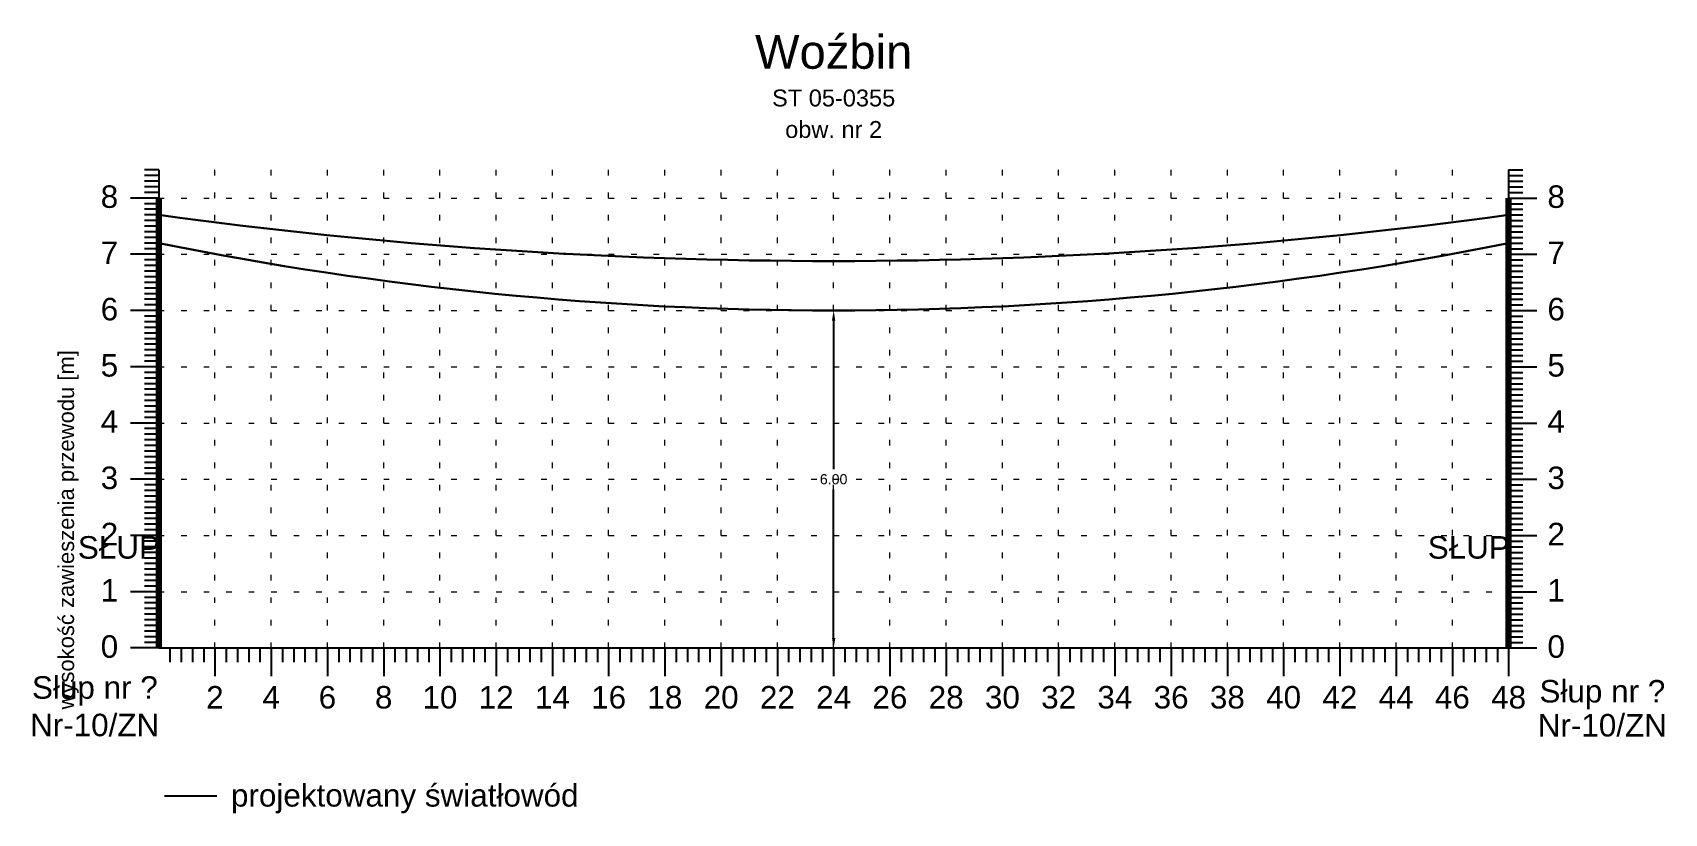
# Model space of a CAD drawing. Header units: inches. Extents: x -863 to 1426, y 1206 to 1480.
# Drawn here: x 1101.04 to 1130.05, y 1348.37 to 1362.25 of the extents above; entities that cross this region are included whole.
import ezdxf
from ezdxf.enums import TextEntityAlignment as Align

# ---------------------------------------------------------------- set-up
doc = ezdxf.new("R2010")
doc.units = ezdxf.units.IN
doc.header["$MEASUREMENT"] = 0
doc.linetypes.add('ACAD_ISO07W100', pattern=[3, 0, -3])
doc.layers.add('ramka', color=7, linetype='Continuous', plot=False)
doc.styles.get("Standard").update_dxf_attribs({"font": 'arial.ttf'})
doc.dimstyles.get("Standard").update_dxf_attribs({"dimtxt": 0.25, "dimasz": 0.18, "dimexe": 0.18, "dimexo": 0.0625, "dimgap": -0.09, "dimtad": 0, "dimtih": 1, "dimtoh": 1, "dimzin": 0, "dimdsep": 46, "dimtxsty": 'Standard', "dimcen": 0.09, "dimadec": 0, "dimazin": 0, "dimtfac": 1, "dimtofl": 0, "dimtmove": 0, "dimatfit": 3, "dimfxl": 1, "dimtolj": 1, "dimtzin": 0, "dimarcsym": 0})

# ---------------------------------------------------------------- blocks, each defined once
blk = doc.blocks.new('*D23')
at = {"color": 0, "lineweight": -2}
for p, q in [((1115.285, 1357.131), (1115.285, 1354.491)), ((1115.34, 1357.311), (1115.465, 1357.311)), ((1115.285, 1351.491), (1115.285, 1354.131)), ((1115.19, 1351.311), (1115.465, 1351.311))]:
    blk.add_line(p, q, dxfattribs=at)
at = {"color": 0}
for points in [[(1115.315, 1357.131), (1115.255, 1357.131), (1115.285, 1357.311)], [(1115.315, 1351.491), (1115.255, 1351.491), (1115.285, 1351.311)]]:
    blk.add_solid(points, dxfattribs=at)
at = {"layer": 'Defpoints', "color": 0}
for p in [(1115.277, 1357.311), (1115.127, 1351.311), (1115.285, 1351.311)]:
    blk.add_point(p, dxfattribs=at)
at = {"color": 0, "lineweight": 25, "insert": (1115.285, 1354.311), "char_height": 0.18, "attachment_point": 5}
blk.add_mtext('\\A1;6.00', dxfattribs=at)

msp = doc.modelspace()

# ---------------------------------------------------------------- linework, layer by layer
for p, q in [((1103.285, 1359.811), (1103.035, 1359.811)), ((1103.285, 1359.811), (1103.285, 1351.311)), ((1127.285, 1359.811), (1127.285, 1351.311)), ((1127.285, 1359.811), (1127.535, 1359.811)), ((1103.285, 1359.711), (1103.035, 1359.711)), ((1103.285, 1359.611), (1103.035, 1359.611)), ((1103.285, 1359.511), (1103.035, 1359.511)), ((1127.285, 1359.711), (1127.535, 1359.711)), ((1127.285, 1359.611), (1127.535, 1359.611)), ((1127.285, 1359.511), (1127.535, 1359.511)), ((1103.285, 1359.311), (1102.785, 1359.311)), ((1103.285, 1359.411), (1103.035, 1359.411)), ((1103.285, 1359.211), (1103.035, 1359.211)), ((1127.285, 1359.411), (1127.535, 1359.411)), ((1127.285, 1359.311), (1127.785, 1359.311)), ((1127.285, 1359.211), (1127.535, 1359.211)), ((1103.285, 1359.111), (1103.035, 1359.111)), ((1103.285, 1359.011), (1103.035, 1359.011)), ((1103.285, 1358.911), (1103.035, 1358.911)), ((1127.285, 1359.111), (1127.535, 1359.111)), ((1127.285, 1359.011), (1127.535, 1359.011)), ((1127.285, 1358.911), (1127.535, 1358.911)), ((1103.285, 1358.811), (1103.035, 1358.811)), ((1103.285, 1358.711), (1103.035, 1358.711)), ((1103.285, 1358.611), (1103.035, 1358.611)), ((1127.285, 1358.811), (1127.535, 1358.811)), ((1127.285, 1358.711), (1127.535, 1358.711)), ((1127.285, 1358.611), (1127.535, 1358.611)), ((1103.285, 1358.311), (1102.785, 1358.311)), ((1103.285, 1358.511), (1103.035, 1358.511)), ((1103.285, 1358.411), (1103.035, 1358.411)), ((1127.285, 1358.511), (1127.535, 1358.511)), ((1127.285, 1358.411), (1127.535, 1358.411)), ((1127.285, 1358.311), (1127.785, 1358.311)), ((1103.285, 1358.211), (1103.035, 1358.211)), ((1103.285, 1358.111), (1103.035, 1358.111)), ((1103.285, 1358.011), (1103.035, 1358.011)), ((1127.285, 1358.211), (1127.535, 1358.211)), ((1127.285, 1358.111), (1127.535, 1358.111)), ((1127.285, 1358.011), (1127.535, 1358.011)), ((1103.285, 1357.911), (1103.035, 1357.911)), ((1103.285, 1357.811), (1103.035, 1357.811)), ((1103.285, 1357.711), (1103.035, 1357.711)), ((1127.285, 1357.911), (1127.535, 1357.911)), ((1127.285, 1357.811), (1127.535, 1357.811)), ((1127.285, 1357.711), (1127.535, 1357.711)), ((1103.285, 1357.611), (1103.035, 1357.611)), ((1103.285, 1357.511), (1103.035, 1357.511)), ((1103.285, 1357.411), (1103.035, 1357.411)), ((1127.285, 1357.611), (1127.535, 1357.611)), ((1127.285, 1357.511), (1127.535, 1357.511)), ((1127.285, 1357.411), (1127.535, 1357.411)), ((1103.285, 1357.311), (1102.785, 1357.311)), ((1103.285, 1357.211), (1103.035, 1357.211)), ((1103.285, 1357.111), (1103.035, 1357.111)), ((1127.285, 1357.311), (1127.785, 1357.311)), ((1127.285, 1357.211), (1127.535, 1357.211)), ((1127.285, 1357.111), (1127.535, 1357.111)), ((1103.285, 1357.011), (1103.035, 1357.011)), ((1103.285, 1356.911), (1103.035, 1356.911)), ((1127.285, 1357.011), (1127.535, 1357.011)), ((1127.285, 1356.911), (1127.535, 1356.911)), ((1103.285, 1356.811), (1103.035, 1356.811)), ((1103.285, 1356.711), (1103.035, 1356.711)), ((1103.285, 1356.611), (1103.035, 1356.611)), ((1127.285, 1356.811), (1127.535, 1356.811)), ((1127.285, 1356.711), (1127.535, 1356.711)), ((1127.285, 1356.611), (1127.535, 1356.611)), ((1103.285, 1356.311), (1102.785, 1356.311)), ((1103.285, 1356.511), (1103.035, 1356.511)), ((1103.285, 1356.411), (1103.035, 1356.411)), ((1127.285, 1356.511), (1127.535, 1356.511)), ((1127.285, 1356.411), (1127.535, 1356.411)), ((1127.285, 1356.311), (1127.785, 1356.311)), ((1103.285, 1356.211), (1103.035, 1356.211)), ((1103.285, 1356.111), (1103.035, 1356.111)), ((1103.285, 1356.011), (1103.035, 1356.011)), ((1127.285, 1356.211), (1127.535, 1356.211)), ((1127.285, 1356.111), (1127.535, 1356.111)), ((1127.285, 1356.011), (1127.535, 1356.011)), ((1103.285, 1355.911), (1103.035, 1355.911)), ((1103.285, 1355.811), (1103.035, 1355.811)), ((1103.285, 1355.711), (1103.035, 1355.711)), ((1127.285, 1355.911), (1127.535, 1355.911)), ((1127.285, 1355.811), (1127.535, 1355.811)), ((1127.285, 1355.711), (1127.535, 1355.711)), ((1103.285, 1355.611), (1103.035, 1355.611)), ((1103.285, 1355.511), (1103.035, 1355.511)), ((1103.285, 1355.411), (1103.035, 1355.411)), ((1127.285, 1355.611), (1127.535, 1355.611)), ((1127.285, 1355.511), (1127.535, 1355.511)), ((1127.285, 1355.411), (1127.535, 1355.411)), ((1103.285, 1355.311), (1102.785, 1355.311)), ((1103.285, 1355.211), (1103.035, 1355.211)), ((1103.285, 1355.111), (1103.035, 1355.111)), ((1127.285, 1355.311), (1127.785, 1355.311)), ((1127.285, 1355.211), (1127.535, 1355.211)), ((1127.285, 1355.111), (1127.535, 1355.111)), ((1103.285, 1355.011), (1103.035, 1355.011)), ((1103.285, 1354.911), (1103.035, 1354.911)), ((1103.285, 1354.811), (1103.035, 1354.811)), ((1127.285, 1355.011), (1127.535, 1355.011)), ((1127.285, 1354.911), (1127.535, 1354.911)), ((1127.285, 1354.811), (1127.535, 1354.811)), ((1103.285, 1354.711), (1103.035, 1354.711)), ((1103.285, 1354.611), (1103.035, 1354.611)), ((1103.285, 1354.511), (1103.035, 1354.511)), ((1127.285, 1354.711), (1127.535, 1354.711)), ((1127.285, 1354.611), (1127.535, 1354.611)), ((1127.285, 1354.511), (1127.535, 1354.511)), ((1103.285, 1354.311), (1102.785, 1354.311)), ((1103.285, 1354.411), (1103.035, 1354.411)), ((1103.285, 1354.211), (1103.035, 1354.211)), ((1127.285, 1354.411), (1127.535, 1354.411)), ((1127.285, 1354.311), (1127.785, 1354.311)), ((1127.285, 1354.211), (1127.535, 1354.211)), ((1103.285, 1354.111), (1103.035, 1354.111)), ((1103.285, 1354.011), (1103.035, 1354.011)), ((1127.285, 1354.111), (1127.535, 1354.111)), ((1127.285, 1354.011), (1127.535, 1354.011)), ((1103.285, 1353.911), (1103.035, 1353.911)), ((1103.285, 1353.811), (1103.035, 1353.811)), ((1103.285, 1353.711), (1103.035, 1353.711)), ((1127.285, 1353.911), (1127.535, 1353.911)), ((1127.285, 1353.811), (1127.535, 1353.811)), ((1127.285, 1353.711), (1127.535, 1353.711)), ((1103.285, 1353.611), (1103.035, 1353.611)), ((1103.285, 1353.511), (1103.035, 1353.511)), ((1103.285, 1353.411), (1103.035, 1353.411)), ((1127.285, 1353.611), (1127.535, 1353.611)), ((1127.285, 1353.511), (1127.535, 1353.511)), ((1127.285, 1353.411), (1127.535, 1353.411)), ((1103.285, 1353.311), (1102.785, 1353.311)), ((1103.285, 1353.211), (1103.035, 1353.211)), ((1103.285, 1353.111), (1103.035, 1353.111)), ((1127.285, 1353.311), (1127.785, 1353.311)), ((1127.285, 1353.211), (1127.535, 1353.211)), ((1127.285, 1353.111), (1127.535, 1353.111)), ((1103.285, 1353.011), (1103.035, 1353.011)), ((1103.285, 1352.911), (1103.035, 1352.911)), ((1103.285, 1352.811), (1103.035, 1352.811)), ((1127.285, 1353.011), (1127.535, 1353.011)), ((1127.285, 1352.911), (1127.535, 1352.911)), ((1127.285, 1352.811), (1127.535, 1352.811)), ((1103.285, 1352.711), (1103.035, 1352.711)), ((1103.285, 1352.611), (1103.035, 1352.611)), ((1103.285, 1352.511), (1103.035, 1352.511)), ((1127.285, 1352.711), (1127.535, 1352.711)), ((1127.285, 1352.611), (1127.535, 1352.611)), ((1127.285, 1352.511), (1127.535, 1352.511)), ((1103.285, 1352.311), (1102.785, 1352.311)), ((1103.285, 1352.411), (1103.035, 1352.411)), ((1103.285, 1352.211), (1103.035, 1352.211)), ((1127.285, 1352.411), (1127.535, 1352.411)), ((1127.285, 1352.311), (1127.785, 1352.311)), ((1127.285, 1352.211), (1127.535, 1352.211)), ((1103.285, 1352.111), (1103.035, 1352.111)), ((1103.285, 1352.011), (1103.035, 1352.011)), ((1103.285, 1351.911), (1103.035, 1351.911)), ((1127.285, 1352.111), (1127.535, 1352.111)), ((1127.285, 1352.011), (1127.535, 1352.011)), ((1127.285, 1351.911), (1127.535, 1351.911)), ((1103.285, 1351.811), (1103.035, 1351.811)), ((1103.285, 1351.711), (1103.035, 1351.711)), ((1103.285, 1351.611), (1103.035, 1351.611)), ((1127.285, 1351.811), (1127.535, 1351.811)), ((1127.285, 1351.711), (1127.535, 1351.711)), ((1127.285, 1351.611), (1127.535, 1351.611)), ((1103.285, 1351.311), (1102.785, 1351.311)), ((1103.285, 1351.511), (1103.035, 1351.511)), ((1103.285, 1351.411), (1103.035, 1351.411)), ((1103.285, 1351.311), (1127.285, 1351.311)), ((1103.485, 1351.311), (1103.485, 1351.061)), ((1103.685, 1351.311), (1103.685, 1351.061)), ((1103.885, 1351.311), (1103.885, 1351.061)), ((1104.085, 1351.311), (1104.085, 1351.061)), ((1104.285, 1351.311), (1104.285, 1350.811)), ((1104.485, 1351.311), (1104.485, 1351.061)), ((1104.685, 1351.311), (1104.685, 1351.061)), ((1104.885, 1351.311), (1104.885, 1351.061)), ((1105.085, 1351.311), (1105.085, 1351.061)), ((1105.285, 1351.311), (1105.285, 1350.811)), ((1105.485, 1351.311), (1105.485, 1351.061)), ((1105.685, 1351.311), (1105.685, 1351.061)), ((1105.885, 1351.311), (1105.885, 1351.061)), ((1106.085, 1351.311), (1106.085, 1351.061)), ((1106.285, 1351.311), (1106.285, 1350.811)), ((1106.485, 1351.311), (1106.485, 1351.061)), ((1106.685, 1351.311), (1106.685, 1351.061)), ((1106.885, 1351.311), (1106.885, 1351.061)), ((1107.085, 1351.311), (1107.085, 1351.061)), ((1107.285, 1351.311), (1107.285, 1350.811)), ((1107.485, 1351.311), (1107.485, 1351.061)), ((1107.685, 1351.311), (1107.685, 1351.061)), ((1107.885, 1351.311), (1107.885, 1351.061)), ((1108.085, 1351.311), (1108.085, 1351.061)), ((1108.285, 1351.311), (1108.285, 1350.811)), ((1108.485, 1351.311), (1108.485, 1351.061)), ((1108.685, 1351.311), (1108.685, 1351.061)), ((1108.885, 1351.311), (1108.885, 1351.061)), ((1109.085, 1351.311), (1109.085, 1351.061)), ((1109.285, 1351.311), (1109.285, 1350.811)), ((1109.485, 1351.311), (1109.485, 1351.061)), ((1109.685, 1351.311), (1109.685, 1351.061)), ((1109.885, 1351.311), (1109.885, 1351.061)), ((1110.085, 1351.311), (1110.085, 1351.061)), ((1110.285, 1351.311), (1110.285, 1350.811)), ((1110.485, 1351.311), (1110.485, 1351.061)), ((1110.685, 1351.311), (1110.685, 1351.061)), ((1110.885, 1351.311), (1110.885, 1351.061)), ((1111.085, 1351.311), (1111.085, 1351.061)), ((1111.285, 1351.311), (1111.285, 1350.811)), ((1111.485, 1351.311), (1111.485, 1351.061)), ((1111.685, 1351.311), (1111.685, 1351.061)), ((1111.885, 1351.311), (1111.885, 1351.061)), ((1112.085, 1351.311), (1112.085, 1351.061)), ((1112.285, 1351.311), (1112.285, 1350.811)), ((1112.485, 1351.311), (1112.485, 1351.061)), ((1112.685, 1351.311), (1112.685, 1351.061)), ((1112.885, 1351.311), (1112.885, 1351.061)), ((1113.085, 1351.311), (1113.085, 1351.061)), ((1113.285, 1351.311), (1113.285, 1350.811)), ((1113.485, 1351.311), (1113.485, 1351.061)), ((1113.685, 1351.311), (1113.685, 1351.061)), ((1113.885, 1351.311), (1113.885, 1351.061)), ((1114.085, 1351.311), (1114.085, 1351.061)), ((1114.285, 1351.311), (1114.285, 1350.811)), ((1114.485, 1351.311), (1114.485, 1351.061)), ((1114.685, 1351.311), (1114.685, 1351.061)), ((1114.885, 1351.311), (1114.885, 1351.061)), ((1115.085, 1351.311), (1115.085, 1351.061)), ((1115.285, 1351.311), (1115.285, 1350.811)), ((1115.485, 1351.311), (1115.485, 1351.061)), ((1115.685, 1351.311), (1115.685, 1351.061)), ((1115.885, 1351.311), (1115.885, 1351.061)), ((1116.085, 1351.311), (1116.085, 1351.061)), ((1116.285, 1351.311), (1116.285, 1350.811)), ((1116.485, 1351.311), (1116.485, 1351.061)), ((1116.685, 1351.311), (1116.685, 1351.061)), ((1116.885, 1351.311), (1116.885, 1351.061)), ((1117.085, 1351.311), (1117.085, 1351.061)), ((1117.285, 1351.311), (1117.285, 1350.811)), ((1117.485, 1351.311), (1117.485, 1351.061)), ((1117.685, 1351.311), (1117.685, 1351.061)), ((1117.885, 1351.311), (1117.885, 1351.061)), ((1118.085, 1351.311), (1118.085, 1351.061)), ((1118.285, 1351.311), (1118.285, 1350.811)), ((1118.485, 1351.311), (1118.485, 1351.061)), ((1118.685, 1351.311), (1118.685, 1351.061)), ((1118.885, 1351.311), (1118.885, 1351.061)), ((1119.085, 1351.311), (1119.085, 1351.061)), ((1119.285, 1351.311), (1119.285, 1350.811)), ((1119.485, 1351.311), (1119.485, 1351.061)), ((1119.685, 1351.311), (1119.685, 1351.061)), ((1119.885, 1351.311), (1119.885, 1351.061)), ((1120.085, 1351.311), (1120.085, 1351.061)), ((1120.285, 1351.311), (1120.285, 1350.811)), ((1120.485, 1351.311), (1120.485, 1351.061)), ((1120.685, 1351.311), (1120.685, 1351.061)), ((1120.885, 1351.311), (1120.885, 1351.061)), ((1121.085, 1351.311), (1121.085, 1351.061)), ((1121.285, 1351.311), (1121.285, 1350.811)), ((1121.485, 1351.311), (1121.485, 1351.061)), ((1121.685, 1351.311), (1121.685, 1351.061)), ((1121.885, 1351.311), (1121.885, 1351.061)), ((1122.085, 1351.311), (1122.085, 1351.061)), ((1122.285, 1351.311), (1122.285, 1350.811)), ((1122.485, 1351.311), (1122.485, 1351.061)), ((1122.685, 1351.311), (1122.685, 1351.061)), ((1122.885, 1351.311), (1122.885, 1351.061)), ((1123.085, 1351.311), (1123.085, 1351.061)), ((1123.285, 1351.311), (1123.285, 1350.811)), ((1123.485, 1351.311), (1123.485, 1351.061)), ((1123.685, 1351.311), (1123.685, 1351.061)), ((1123.885, 1351.311), (1123.885, 1351.061)), ((1124.085, 1351.311), (1124.085, 1351.061)), ((1124.285, 1351.311), (1124.285, 1350.811)), ((1124.485, 1351.311), (1124.485, 1351.061)), ((1124.685, 1351.311), (1124.685, 1351.061)), ((1124.885, 1351.311), (1124.885, 1351.061)), ((1125.085, 1351.311), (1125.085, 1351.061)), ((1125.285, 1351.311), (1125.285, 1350.811)), ((1125.485, 1351.311), (1125.485, 1351.061)), ((1125.685, 1351.311), (1125.685, 1351.061)), ((1125.885, 1351.311), (1125.885, 1351.061)), ((1126.085, 1351.311), (1126.085, 1351.061)), ((1126.285, 1351.311), (1126.285, 1350.811)), ((1126.485, 1351.311), (1126.485, 1351.061)), ((1126.685, 1351.311), (1126.685, 1351.061)), ((1126.885, 1351.311), (1126.885, 1351.061)), ((1127.085, 1351.311), (1127.085, 1351.061)), ((1127.285, 1351.511), (1127.535, 1351.511)), ((1127.285, 1351.411), (1127.535, 1351.411)), ((1127.285, 1351.311), (1127.785, 1351.311)), ((1127.285, 1351.311), (1127.285, 1350.811))]:
    msp.add_line(p, q)
at = {"linetype": 'ACAD_ISO07W100', "lineweight": 15, "ltscale": 0.1}
for p, q in [((1104.285, 1351.311), (1104.285, 1359.811)), ((1105.285, 1351.311), (1105.285, 1359.811)), ((1106.285, 1351.311), (1106.285, 1359.811)), ((1107.285, 1351.311), (1107.285, 1359.811)), ((1108.285, 1351.311), (1108.285, 1359.811)), ((1109.285, 1351.311), (1109.285, 1359.811)), ((1110.285, 1351.311), (1110.285, 1359.811)), ((1111.285, 1351.311), (1111.285, 1359.811)), ((1112.285, 1351.311), (1112.285, 1359.811)), ((1113.285, 1351.311), (1113.285, 1359.811)), ((1114.285, 1351.311), (1114.285, 1359.811)), ((1115.285, 1351.311), (1115.285, 1359.811)), ((1116.285, 1351.311), (1116.285, 1359.811)), ((1117.285, 1351.311), (1117.285, 1359.811)), ((1118.285, 1351.311), (1118.285, 1359.811)), ((1119.285, 1351.311), (1119.285, 1359.811)), ((1120.285, 1351.311), (1120.285, 1359.811)), ((1121.285, 1351.311), (1121.285, 1359.811)), ((1122.285, 1351.311), (1122.285, 1359.811)), ((1123.285, 1351.311), (1123.285, 1359.811)), ((1124.285, 1351.311), (1124.285, 1359.811)), ((1125.285, 1351.311), (1125.285, 1359.811)), ((1126.285, 1351.311), (1126.285, 1359.811)), ((1127.285, 1351.311), (1127.285, 1359.811)), ((1103.285, 1359.311), (1127.285, 1359.311)), ((1103.285, 1358.311), (1127.285, 1358.311)), ((1103.285, 1357.311), (1127.285, 1357.311)), ((1103.285, 1356.311), (1127.285, 1356.311)), ((1103.285, 1355.311), (1127.285, 1355.311)), ((1103.285, 1354.311), (1127.285, 1354.311)), ((1103.285, 1353.311), (1127.285, 1353.311)), ((1103.285, 1352.311), (1127.285, 1352.311)), ((1103.285, 1351.311), (1127.285, 1351.311))]:
    msp.add_line(p, q, dxfattribs=at)
at = {"lineweight": 100}
for p, q in [((1103.285, 1351.311), (1103.285, 1359.311)), ((1127.285, 1351.311), (1127.285, 1359.311))]:
    msp.add_line(p, q, dxfattribs=at)
at = {"color": 3, "lineweight": 25}
msp.add_line((1103.39, 1348.681), (1104.321, 1348.681), dxfattribs=at)
at = {"lineweight": 30}
msp.add_arc((1115.285, 1446.406), 88.215, 262.18173, 277.81827, dxfattribs=at)
at = {"color": 3, "lineweight": 30}
msp.add_arc((1115.285, 1417.911), 60.6, 258.57881, 281.42119, dxfattribs=at)
at = {"layer": 'ramka'}
msp.add_line((1103.285, 1351.311), (1115.285, 1351.311), dxfattribs=at)

# ---------------------------------------------------------------- texts
for s, height, p in [('Woźbin', 0.6, (1115.285, 1361.611)), ('ST 05-0355', 0.3, (1115.285, 1360.941)), ('obw. nr 2', 0.3, (1115.285, 1360.381)), ('2', 0.4, (1104.285, 1350.235)), ('4', 0.4, (1105.285, 1350.235)), ('6', 0.4, (1106.285, 1350.235)), ('8', 0.4, (1107.285, 1350.235)), ('10', 0.4, (1108.285, 1350.235)), ('12', 0.4, (1109.285, 1350.235)), ('14', 0.4, (1110.285, 1350.235)), ('16', 0.4, (1111.285, 1350.235)), ('18', 0.4, (1112.285, 1350.235)), ('20', 0.4, (1113.285, 1350.235)), ('22', 0.4, (1114.285, 1350.235)), ('24', 0.4, (1115.285, 1350.235)), ('26', 0.4, (1116.285, 1350.235)), ('28', 0.4, (1117.285, 1350.235)), ('30', 0.4, (1118.285, 1350.235)), ('32', 0.4, (1119.285, 1350.235)), ('34', 0.4, (1120.285, 1350.235)), ('36', 0.4, (1121.285, 1350.235)), ('38', 0.4, (1122.285, 1350.235)), ('40', 0.4, (1123.285, 1350.235)), ('42', 0.4, (1124.285, 1350.235)), ('44', 0.4, (1125.285, 1350.235)), ('46', 0.4, (1126.285, 1350.235)), ('48', 0.4, (1127.285, 1350.235))]:
    msp.add_text(s, height=height).set_placement(p, align=Align.CENTER)
for s, p in [('8', (1102.565, 1359.137)), ('7', (1102.565, 1358.137)), ('6', (1102.565, 1357.137)), ('5', (1102.565, 1356.137)), ('4', (1102.565, 1355.137)), ('3', (1102.565, 1354.137)), ('2', (1102.565, 1353.137)), ('1', (1102.565, 1352.137)), ('0', (1102.565, 1351.137))]:
    msp.add_text(s, height=0.4).set_placement(p, align=Align.RIGHT)
for s, p in [('8', (1127.975, 1359.137)), ('7', (1127.975, 1358.137)), ('6', (1127.975, 1357.137)), ('5', (1127.975, 1356.137)), ('4', (1127.975, 1355.137)), ('3', (1127.975, 1354.137)), ('2', (1127.975, 1353.137)), ('1', (1127.975, 1352.137)), ('0', (1127.975, 1351.137)), ('Słup nr ?', (1101.032, 1350.409)), ('Słup nr ?', (1127.834, 1350.342)), ('Nr-10/ZN', (1100.998, 1349.742)), ('Nr-10/ZN', (1127.803, 1349.737)), ('projektowany światłowód', (1104.57, 1348.491))]:
    msp.add_text(s, height=0.4).set_placement(p)
at = {"insert": (1101.682, 1353.413), "char_height": 0.28, "width": 9.28, "attachment_point": 5, "rotation": 90}
msp.add_mtext('wysokość zawieszenia przewodu [m]', dxfattribs=at)
at = {"char_height": 0.4, "width": 1.537, "attachment_point": 5}
for insert in [(1102.577, 1353.097), (1126.577, 1353.097)]:
    msp.add_mtext('SŁUP', dxfattribs=dict(at, insert=insert))

# ---------------------------------------------------------------- dimensions: what is measured, and where the dimension line sits
at = {"lineweight": 25}
dim = msp.add_linear_dim(base=(1115.285, 1351.311), p1=(1115.277, 1357.311), p2=(1115.127, 1351.311), angle=90, text='6.00', dimstyle='Standard', dxfattribs=at)
dim.commit()
dim.dimension.update_dxf_attribs({"geometry": '*D23', "text_midpoint": (1115.285, 1354.311)})

doc.saveas('drawing.dxf')
